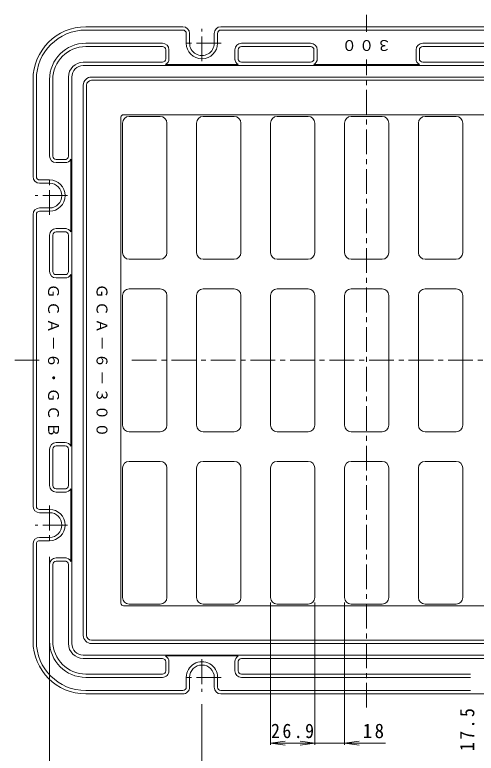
# Model space of a CAD drawing. Units: millimetres, scale not verified. Extents: x -475 to 527, y -404 to 346.
# Drawn here: x -475.4 to -195.3, y -144.8 to 303.5 of the extents above; entities that cross this region are included whole.
import ezdxf

# ---------------------------------------------------------------- set-up
doc = ezdxf.new("R2010")
doc.units = ezdxf.units.MM
doc.header["$LTSCALE"] = 3
doc.linetypes.add('CHAIN1', pattern=[8, 5, -1, 1, -1])
for name, color, linetype, lineweight in [('0-0_通り芯', 3, 'Continuous', 9), ('0-1_躯体', 2, 'Continuous', 9), ('0-4_その他', 7, 'Continuous', 9)]:
    doc.layers.add(name, color=color, linetype=linetype, lineweight=lineweight)
doc.styles.add('ＭＳ ゴシック', font='')
doc.styles.get('ＭＳ ゴシック').set_extended_font_data('MS Gothic')

msp = doc.modelspace()

# ---------------------------------------------------------------- linework, layer by layer
at = {"layer": '0-0_通り芯', "linetype": 'CHAIN1'}
for p, q in [((-261.803, 293.089), (-261.803, 303.53)), ((-261.803, -117.131), (-261.803, 276.332)), ((-475.404, 93.747), (-460.563, 93.747)), ((-404.33, 93.747), (-118.581, 93.747))]:
    msp.add_line(p, q, dxfattribs=at)
at = {"layer": '0-0_通り芯'}
for p, q in [((-431.803, 260.747), (-431.803, -73.253)), ((-428.803, 263.747), (-94.803, 263.747)), ((-409.453, 242.797), (-114.153, 242.797)), ((-410.953, 241.297), (-410.953, -53.803)), ((-409.953, 159.097), (-409.953, 237.797)), ((-387.053, 241.797), (-405.953, 241.797)), ((-383.053, 159.097), (-383.053, 237.797)), ((-365.053, 237.797), (-365.053, 159.097)), ((-361.053, 241.797), (-342.153, 241.797)), ((-338.153, 237.797), (-338.153, 159.097)), ((-320.153, 237.797), (-320.153, 159.097)), ((-297.253, 241.797), (-316.153, 241.797)), ((-293.253, 237.797), (-293.253, 159.097)), ((-275.253, 237.797), (-275.253, 159.097)), ((-271.253, 241.797), (-252.353, 241.797)), ((-248.353, 237.797), (-248.353, 159.097)), ((-230.353, 237.797), (-230.353, 159.097)), ((-226.353, 241.797), (-207.453, 241.797)), ((-203.453, 237.797), (-203.453, 159.097)), ((-387.053, 155.097), (-405.953, 155.097)), ((-342.153, 155.097), (-361.053, 155.097)), ((-297.253, 155.097), (-316.153, 155.097)), ((-271.253, 155.097), (-252.353, 155.097)), ((-226.353, 155.097), (-207.453, 155.097)), ((-387.053, 137.097), (-405.953, 137.097)), ((-342.153, 137.097), (-361.053, 137.097)), ((-297.253, 137.097), (-316.153, 137.097)), ((-271.253, 137.097), (-252.353, 137.097)), ((-226.353, 137.097), (-207.453, 137.097)), ((-409.953, 133.097), (-409.953, 54.397)), ((-383.053, 133.097), (-383.053, 54.397)), ((-365.053, 133.097), (-365.053, 54.397)), ((-338.153, 133.097), (-338.153, 54.397)), ((-320.153, 133.097), (-320.153, 54.397)), ((-293.253, 133.097), (-293.253, 54.397)), ((-275.253, 133.097), (-275.253, 54.397)), ((-248.353, 133.097), (-248.353, 54.397)), ((-230.353, 133.097), (-230.353, 54.397)), ((-203.453, 133.097), (-203.453, 54.397)), ((-387.053, 50.397), (-405.953, 50.397)), ((-342.153, 50.397), (-361.053, 50.397)), ((-297.253, 50.397), (-316.153, 50.397)), ((-271.253, 50.397), (-252.353, 50.397)), ((-226.353, 50.397), (-207.453, 50.397)), ((-387.053, 32.397), (-405.953, 32.397)), ((-342.153, 32.397), (-361.053, 32.397)), ((-297.253, 32.397), (-316.153, 32.397)), ((-271.253, 32.397), (-252.353, 32.397)), ((-226.353, 32.397), (-207.453, 32.397)), ((-409.953, 28.397), (-409.953, -50.303)), ((-383.053, 28.397), (-383.053, -50.303)), ((-365.053, -50.303), (-365.053, 28.397)), ((-338.153, -50.303), (-338.153, 28.397)), ((-320.153, -50.303), (-320.153, 28.397)), ((-293.253, -50.303), (-293.253, 28.397)), ((-275.253, -50.303), (-275.253, 28.397)), ((-248.353, -50.303), (-248.353, 28.397)), ((-230.353, -50.303), (-230.353, 28.397)), ((-203.453, -50.303), (-203.453, 28.397)), ((-409.453, -55.303), (-114.153, -55.303)), ((-387.053, -54.303), (-405.953, -54.303)), ((-361.053, -54.303), (-342.153, -54.303)), ((-297.253, -54.303), (-316.153, -54.303)), ((-271.253, -54.303), (-252.353, -54.303)), ((-226.353, -54.303), (-207.453, -54.303)), ((-428.803, -76.253), (-94.803, -76.253))]:
    msp.add_line(p, q, dxfattribs=at)
for centre, radius, start, end in [((-428.803, 260.747), 3, 90, 180), ((-409.453, 241.297), 1.5, 90, 180), ((-405.953, 237.797), 4, 90, 180), ((-387.053, 237.797), 4, 0, 90), ((-361.053, 237.797), 4, 90, 180), ((-342.153, 237.797), 4, 0, 90), ((-316.153, 237.797), 4, 90, 180), ((-297.253, 237.797), 4, 0, 90), ((-271.253, 237.797), 4, 90, 180), ((-252.353, 237.797), 4, 0, 90), ((-226.353, 237.797), 4, 90, 180), ((-207.453, 237.797), 4, 0, 90), ((-405.953, 159.097), 4, 180, 270), ((-387.053, 159.097), 4, 270, 0), ((-361.053, 159.097), 4, 180, 270), ((-342.153, 159.097), 4, 270, 0), ((-316.153, 159.097), 4, 180, 270), ((-297.253, 159.097), 4, 270, 0), ((-271.253, 159.097), 4, 180, 270), ((-252.353, 159.097), 4, 270, 0), ((-226.353, 159.097), 4, 180, 270), ((-207.453, 159.097), 4, 270, 0), ((-405.953, 133.097), 4, 90, 180), ((-387.053, 133.097), 4, 0, 90), ((-361.053, 133.097), 4, 90, 180), ((-342.153, 133.097), 4, 0, 90), ((-316.153, 133.097), 4, 90, 180), ((-297.253, 133.097), 4, 0, 90), ((-271.253, 133.097), 4, 90, 180), ((-252.353, 133.097), 4, 0, 90), ((-226.353, 133.097), 4, 90, 180), ((-207.453, 133.097), 4, 0, 90), ((-405.953, 54.397), 4, 180, 270), ((-387.053, 54.397), 4, 270, 0), ((-361.053, 54.397), 4, 180, 270), ((-342.153, 54.397), 4, 270, 0), ((-316.153, 54.397), 4, 180, 270), ((-297.253, 54.397), 4, 270, 0), ((-271.253, 54.397), 4, 180, 270), ((-252.353, 54.397), 4, 270, 0), ((-226.353, 54.397), 4, 180, 270), ((-207.453, 54.397), 4, 270, 0), ((-405.953, 28.397), 4, 90, 180), ((-387.053, 28.397), 4, 0, 90), ((-361.053, 28.397), 4, 90, 180), ((-342.153, 28.397), 4, 0, 90), ((-316.153, 28.397), 4, 90, 180), ((-297.253, 28.397), 4, 0, 90), ((-271.253, 28.397), 4, 90, 180), ((-252.353, 28.397), 4, 0, 90), ((-226.353, 28.397), 4, 90, 180), ((-207.453, 28.397), 4, 0, 90), ((-405.953, -50.303), 4, 180, 270), ((-387.053, -50.303), 4, 270, 0), ((-361.053, -50.303), 4, 180, 270), ((-342.153, -50.303), 4, 270, 0), ((-316.153, -50.303), 4, 180, 270), ((-297.253, -50.303), 4, 270, 0), ((-271.253, -50.303), 4, 180, 270), ((-252.353, -50.303), 4, 270, 0), ((-226.353, -50.303), 4, 180, 270), ((-207.453, -50.303), 4, 270, 0), ((-409.453, -53.803), 1.5, 180, 270), ((-428.803, -73.253), 3, 180, 270)]:
    msp.add_arc(centre, radius, start, end, dxfattribs=at)
at = {"layer": '0-1_躯体'}
for p, q in [((-373.303, 296.247), (-432.303, 296.247)), ((-173.303, 296.247), (-350.303, 296.247)), ((-373.303, 294.247), (-432.303, 294.247)), ((-371.303, 292.247), (-371.303, 286.247)), ((-369.303, 286.247), (-369.303, 292.247)), ((-354.303, 286.247), (-354.303, 292.247)), ((-352.303, 292.247), (-352.303, 286.247)), ((-173.303, 294.247), (-350.303, 294.247)), ((-385.803, 286.247), (-432.303, 286.247)), ((-432.303, 284.247), (-385.803, 284.247)), ((-295.803, 286.247), (-337.803, 286.247)), ((-337.803, 284.247), (-295.803, 284.247)), ((-185.803, 286.247), (-227.803, 286.247)), ((-227.803, 284.247), (-185.803, 284.247)), ((-383.803, 276.747), (-383.803, 282.247)), ((-381.803, 282.247), (-381.803, 276.747)), ((-341.803, 282.247), (-341.803, 276.247)), ((-339.803, 276.247), (-339.803, 282.247)), ((-293.803, 276.747), (-293.803, 282.247)), ((-291.803, 276.747), (-291.803, 282.247)), ((-231.803, 276.747), (-231.803, 282.247)), ((-229.803, 276.747), (-229.803, 282.247)), ((-385.803, 274.747), (-433.803, 274.747)), ((-295.803, 274.747), (-337.803, 274.747)), ((-185.803, 274.747), (-227.803, 274.747)), ((-433.803, 272.747), (-89.803, 272.747)), ((-383.867, 273.247), (-339.74, 273.247)), ((-293.867, 273.247), (-229.74, 273.247)), ((-442.803, 217.747), (-442.803, 265.747)), ((-440.803, 265.747), (-440.804, 93.747)), ((-94.803, 265.747), (-428.803, 265.747)), ((-464.303, 205.247), (-464.303, 264.247)), ((-462.303, 205.247), (-462.303, 264.247)), ((-454.303, 217.747), (-454.303, 264.247)), ((-452.303, 264.247), (-452.303, 217.747)), ((-433.803, 260.747), (-433.803, -73.253)), ((-444.303, 215.747), (-450.303, 215.747)), ((-441.303, 215.811), (-441.303, 171.684)), ((-450.303, 213.747), (-444.303, 213.747)), ((-460.303, 203.247), (-454.304, 203.247)), ((-454.304, 201.247), (-460.303, 201.247)), ((-454.303, 186.247), (-460.303, 186.247)), ((-460.303, 184.247), (-454.303, 184.247)), ((-464.304, 93.747), (-464.303, 182.247)), ((-462.304, 93.747), (-462.304, 182.247)), ((-450.303, 173.747), (-444.303, 173.747)), ((-444.303, 171.747), (-450.303, 171.747)), ((-454.304, 147.747), (-454.304, 169.747)), ((-452.303, 169.747), (-452.303, 147.747)), ((-442.803, 169.747), (-442.803, 147.747)), ((-444.803, 145.747), (-450.304, 145.747)), ((-444.803, 143.747), (-450.304, 143.747)), ((-441.303, 41.683), (-441.303, 145.811)), ((-464.304, 93.747), (-464.303, 5.247)), ((-462.304, 93.747), (-462.304, 5.247)), ((-440.803, -78.253), (-440.804, 93.747)), ((-444.803, 43.747), (-450.304, 43.747)), ((-444.803, 41.747), (-450.304, 41.747)), ((-454.304, 39.747), (-454.304, 17.747)), ((-452.303, 17.747), (-452.303, 39.747)), ((-442.803, 17.747), (-442.803, 39.747)), ((-444.303, 15.747), (-450.303, 15.747)), ((-450.303, 13.747), (-444.303, 13.747)), ((-441.303, -28.316), (-441.303, 15.811)), ((-460.303, 3.247), (-454.303, 3.247)), ((-454.303, 1.247), (-460.303, 1.247)), ((-464.303, -17.753), (-464.303, -76.753)), ((-462.303, -17.753), (-462.303, -76.753)), ((-454.304, -13.753), (-460.303, -13.753)), ((-460.303, -15.753), (-454.304, -15.753)), ((-450.303, -26.253), (-444.303, -26.253)), ((-454.303, -30.253), (-454.303, -76.753)), ((-452.303, -76.753), (-452.303, -30.253)), ((-444.303, -28.253), (-450.303, -28.253)), ((-442.803, -30.253), (-442.803, -78.253)), ((-94.803, -78.253), (-428.803, -78.253)), ((-433.803, -85.253), (-89.803, -85.253)), ((-385.803, -87.253), (-433.803, -87.253)), ((-383.867, -85.753), (-339.74, -85.753)), ((-383.803, -89.253), (-383.803, -94.753)), ((-381.803, -94.753), (-381.803, -89.253)), ((-341.803, -94.753), (-341.803, -88.753)), ((-339.803, -88.753), (-339.803, -94.753)), ((-185.803, -87.253), (-337.803, -87.253)), ((-432.303, -96.753), (-385.803, -96.753)), ((-337.803, -96.753), (-198.68, -96.753)), ((-385.803, -98.753), (-432.303, -98.753)), ((-371.303, -104.753), (-371.303, -98.753)), ((-369.303, -98.753), (-369.303, -104.753)), ((-354.303, -98.753), (-354.303, -104.753)), ((-352.303, -104.753), (-352.303, -98.753)), ((-198.68, -98.753), (-337.803, -98.753)), ((-373.303, -106.753), (-432.303, -106.753)), ((-198.68, -106.753), (-350.303, -106.753)), ((-373.303, -108.753), (-432.303, -108.753)), ((-173.303, -108.753), (-350.303, -108.753))]:
    msp.add_line(p, q, dxfattribs=at)
at = {"layer": '0-1_躯体', "linetype": 'CHAIN1'}
for p, q in [((-361.803, 275.272), (-361.803, 295.007)), ((-350.05, 286.247), (-373.545, 286.247)), ((-454.304, 181.994), (-454.304, 205.489)), ((-443.329, 193.747), (-463.063, 193.747)), ((-454.304, 5.5), (-454.304, -17.995)), ((-443.329, -6.253), (-463.063, -6.253)), ((-361.803, -87.778), (-361.803, -107.512)), ((-350.05, -98.753), (-373.545, -98.753))]:
    msp.add_line(p, q, dxfattribs=at)
at = {"layer": '0-1_躯体'}
for centre, radius, start, end in [((-432.303, 264.247), 32, 90, 179.99991), ((-373.303, 292.247), 4, 0, 90), ((-350.303, 292.247), 4, 90, 180), ((-432.303, 264.247), 30, 90, 179.99989), ((-373.303, 292.247), 2, 359.99976, 90), ((-350.303, 292.247), 2, 90, 179.99976), ((-432.303, 264.247), 22, 90, 179.99986), ((-432.303, 264.247), 20, 90, 179.99988), ((-385.803, 282.247), 4, 0, 90), ((-385.803, 282.247), 2, 0, 90), ((-361.803, 286.247), 9.5, 179.99968, 359.99968), ((-361.803, 286.247), 7.5, 179.99966, 359.99966), ((-337.803, 282.247), 4, 90, 180), ((-337.803, 282.247), 2, 90, 180), ((-295.803, 282.247), 4, 0, 90), ((-295.803, 282.247), 2, 0, 90), ((-227.803, 282.247), 4, 90, 180), ((-227.803, 282.247), 2, 90, 180), ((-433.803, 265.747), 9, 90, 179.99994), ((-385.803, 276.747), 2, 270, 359.99976), ((-385.803, 276.747), 4, 298.95522, 0), ((-337.803, 276.747), 4, 180, 241.04478), ((-337.803, 276.747), 2, 180, 270), ((-295.803, 276.747), 2, 270, 0), ((-295.803, 276.747), 4, 298.95004, 0), ((-227.803, 276.747), 4, 180, 241.04996), ((-227.803, 276.747), 2, 180, 270), ((-433.803, 265.747), 7, 90, 179.99986), ((-428.803, 260.747), 5, 90, 180), ((-450.303, 217.747), 4, 180, 270), ((-450.303, 217.747), 2, 180, 270), ((-444.803, 217.747), 2, 270, 0), ((-444.803, 217.747), 4, 270, 331.04478), ((-460.303, 205.247), 4, 180, 270), ((-460.303, 205.247), 2, 180, 270.00024), ((-454.303, 193.747), 9.5, 270.00011, 90.00011), ((-454.303, 193.747), 7.5, 270.00006, 90.00006), ((-460.303, 182.247), 4, 90, 180), ((-460.303, 182.247), 2, 90.00024, 180), ((-450.303, 169.747), 4, 90, 180), ((-450.303, 169.747), 2, 90, 180), ((-444.803, 169.747), 4, 28.95522, 90), ((-444.803, 169.747), 2, 0, 90), ((-450.304, 147.747), 4, 180, 270), ((-450.304, 147.747), 2, 180, 270), ((-444.803, 147.747), 2, 270, 0), ((-444.803, 147.747), 4, 270, 331.04996), ((-450.304, 39.747), 4, 90, 180), ((-450.304, 39.747), 2, 90, 180), ((-444.803, 39.747), 4, 28.95004, 90), ((-444.803, 39.747), 2, 0, 90), ((-450.303, 17.747), 4, 180, 270), ((-450.303, 17.747), 2, 180, 270), ((-444.803, 17.747), 2, 270, 0), ((-444.803, 17.747), 4, 270, 331.04478), ((-460.303, 5.247), 4, 180, 270), ((-460.303, 5.247), 2, 180, 269.99976), ((-454.303, -6.253), 9.5, 269.99989, 89.99989), ((-454.303, -6.253), 7.5, 269.99994, 89.99994), ((-460.303, -17.753), 4, 90, 180), ((-460.303, -17.753), 2, 89.99976, 180), ((-450.303, -30.253), 4, 90, 180), ((-444.803, -30.253), 4, 28.95522, 90), ((-450.303, -30.253), 2, 90, 180), ((-444.803, -30.253), 2, 0, 90), ((-428.803, -73.253), 5, 180, 270), ((-432.303, -76.753), 32, 180.00009, 270), ((-432.303, -76.753), 30, 180.00011, 270), ((-432.303, -76.753), 22, 180.00014, 270), ((-432.303, -76.753), 20, 180.00012, 270), ((-433.803, -78.253), 9, 180.00006, 270), ((-433.803, -78.253), 7, 180.00014, 270), ((-385.803, -89.253), 2, 0.00024, 90), ((-385.803, -89.253), 4, 0.00012, 61.04491), ((-361.803, -98.753), 9.5, 0.00021, 180.00021), ((-337.803, -89.253), 4, 118.95534, 180.00012), ((-337.803, -89.253), 2, 90, 180), ((-361.803, -98.753), 7.5, 0.0002, 180.0002), ((-385.803, -94.753), 2, 270, 0), ((-385.803, -94.753), 4, 270.00012, 0.00012), ((-337.803, -94.753), 4, 180.00012, 270.00012), ((-337.803, -94.753), 2, 180, 270), ((-373.303, -104.753), 2, 270, 0.00024), ((-373.303, -104.753), 4, 270.00012, 0.00012), ((-350.303, -104.753), 4, 180.00012, 270.00012), ((-350.303, -104.753), 2, 180.00024, 270)]:
    msp.add_arc(centre, radius, start, end, dxfattribs=at)
at = {"layer": '0-4_その他'}
for p, q in [((-454.304, -25.495), (-454.304, -199.653)), ((-320.153, -53.303), (-320.153, -139.653)), ((-293.253, -53.303), (-293.253, -139.653)), ((-275.253, -53.303), (-275.253, -139.653)), ((-361.803, -115.012), (-361.803, -169.653)), ((-320.153, -138.753), (-311.23, -137.578)), ((-320.153, -138.753), (-250.361, -138.753)), ((-320.153, -138.753), (-311.23, -139.928)), ((-293.253, -138.753), (-302.176, -137.578)), ((-293.253, -138.753), (-302.176, -139.928)), ((-275.253, -138.753), (-266.33, -137.578)), ((-275.253, -138.753), (-266.33, -139.928))]:
    msp.add_line(p, q, dxfattribs=at)

# ---------------------------------------------------------------- texts
at = {"layer": '0-0_通り芯', "color": 7, "insert": (-425.878, 140.247), "char_height": 6.598, "attachment_point": 7, "rotation": 270, "style": 'ＭＳ ゴシック'}
msp.add_mtext('\\T1.17;ＧＣＡ－６－３００', dxfattribs=at)
at = {"layer": '0-1_躯体', "color": 7, "char_height": 6.598, "attachment_point": 7, "style": 'ＭＳ ゴシック'}
for s, insert, rotation in [('\\T1.17;３００', (-246.803, 288.27), 180), ('\\T1.17;ＧＣＡ－６・ＧＣＢ', (-455.308, 140.247), 270)]:
    msp.add_mtext(s, dxfattribs=dict(at, insert=insert, rotation=rotation))
at = {"layer": '0-4_その他', "color": 2, "insert": (-196.303, -143.51), "char_height": 8.798, "attachment_point": 7, "rotation": 90, "style": 'ＭＳ ゴシック'}
msp.add_mtext('\\T1.28;\\W0.9;17.5', dxfattribs=at)
at = {"layer": '0-4_その他', "color": 2, "char_height": 8.798, "attachment_point": 7, "style": 'ＭＳ ゴシック'}
for s, insert in [('\\T1.28;\\W0.9;26.9', (-319.828, -135.753)), ('\\T1.27;\\W0.95;18', (-264.202, -135.753))]:
    msp.add_mtext(s, dxfattribs=dict(at, insert=insert))

doc.saveas('drawing.dxf')
